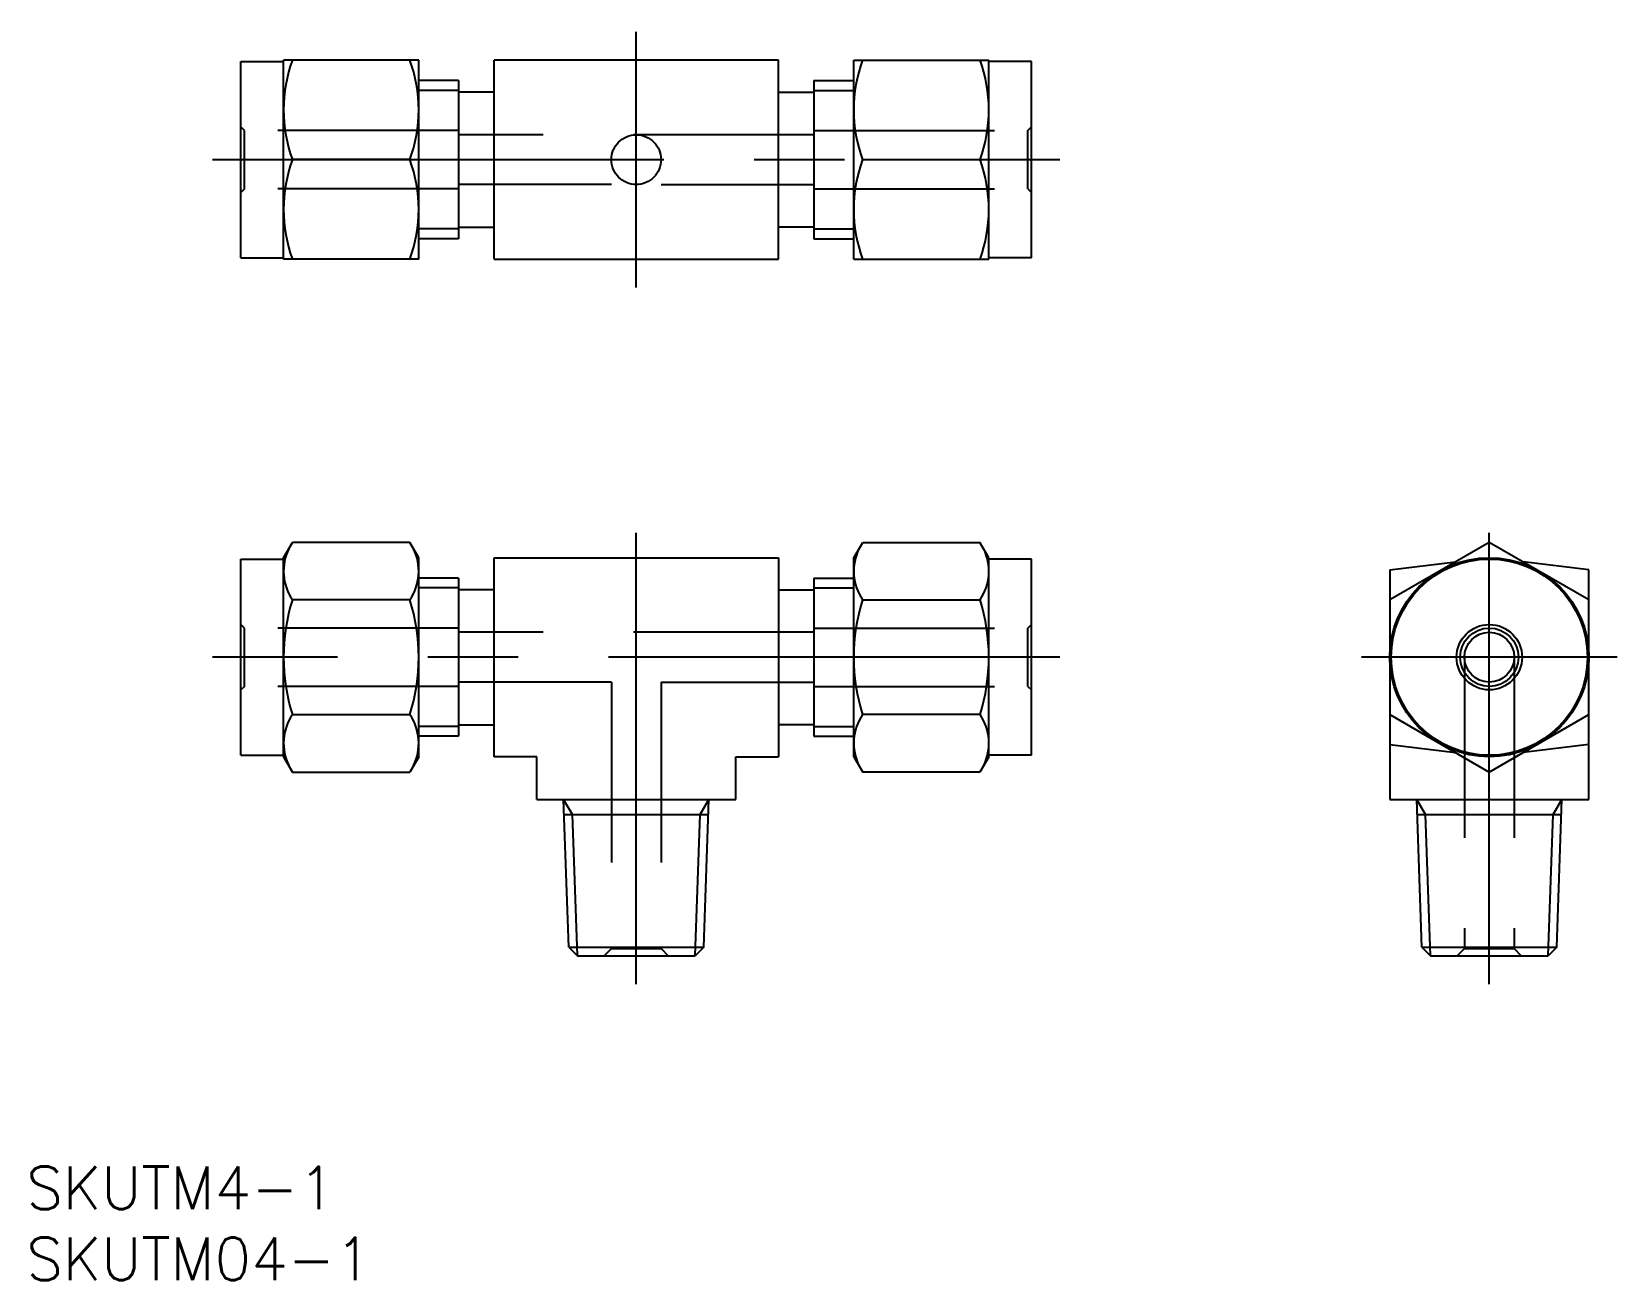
# Model space of a CAD drawing. Extents: x -43 to 69, y -44 to 44.
import ezdxf

# ---------------------------------------------------------------- set-up
doc = ezdxf.new("R2010")
doc.units = 0
doc.linetypes.add('CENTER', pattern=[50.8, 31.75, -6.35, 6.35, -6.35])
doc.linetypes.add('DASHED', pattern=[19.05, 12.7, -6.35])
doc.layers.get('0').update_dxf_attribs({"linetype": 'CONTINUOUS'})
doc.layers.add('CENTER', color=1, linetype='CONTINUOUS')
doc.styles.get("Standard").update_dxf_attribs({"font": 'txt.shx', "height": 3, "bigfont": 'bigfont.shx'})

msp = doc.modelspace()

# ---------------------------------------------------------------- linework, layer by layer
at = {"color": 7, "linetype": 'CONTINUOUS'}
for p, q in [((-27.8, 28.1), (-27.8, 41.9)), ((-27.8, 41.9), (-24.8, 41.9)), ((-24.8, 28), (-24.8, 42)), ((-15.3, 42), (-24.8, 42)), ((-15.3, 28), (-15.3, 42)), ((10, 42), (-10, 42)), ((-10, 28), (-10, 42)), ((10, 28), (10, 42)), ((15.3, 28), (15.3, 42)), ((15.3, 42), (24.8, 42)), ((24.8, 28), (24.8, 42)), ((27.8, 41.9), (24.8, 41.9)), ((27.8, 28.1), (27.8, 41.9)), ((-12.5, 40.56), (-15.3, 40.56)), ((-12.5, 40.56), (-12.5, 29.44)), ((12.5, 40.56), (12.5, 29.44)), ((12.5, 40.56), (15.3, 40.56)), ((-10, 39.75), (-12.5, 39.75)), ((10, 39.75), (12.5, 39.75)), ((-15.92, 35), (-24.18, 35)), ((15.92, 35), (24.18, 35)), ((-12.5, 30.25), (-10, 30.25)), ((12.5, 30.25), (10, 30.25)), ((-12.5, 29.44), (-15.3, 29.44)), ((12.5, 29.44), (15.3, 29.44)), ((-27.8, 28.1), (-24.8, 28.1)), ((-15.3, 28), (-24.8, 28)), ((-10, 28), (10, 28)), ((15.3, 28), (24.8, 28)), ((27.8, 28.1), (24.8, 28.1)), ((-24.8, 7), (-24.17, 8.08)), ((-15.93, 8.08), (-24.17, 8.08)), ((-15.3, 7), (-15.93, 8.08)), ((15.3, 7), (15.93, 8.08)), ((15.93, 8.08), (24.17, 8.08)), ((24.8, 7), (24.17, 8.08)), ((60, 8.08), (53, 4.04)), ((67, 4.04), (60, 8.08)), ((-27.8, -6.9), (-27.8, 6.9)), ((-27.8, 6.9), (-24.8, 6.9)), ((-24.8, -7), (-24.8, 7)), ((-15.3, -7), (-15.3, 7)), ((-10, 7), (10, 7)), ((-10, -7), (-10, 7)), ((10, 7), (10, -7)), ((15.3, -7), (15.3, 7)), ((24.8, -7), (24.8, 7)), ((27.8, 6.9), (24.8, 6.9)), ((27.8, -6.9), (27.8, 6.9)), ((53, 6.14), (57.62, 6.71)), ((67, 6.14), (62.38, 6.71)), ((53, 6.14), (53, -10)), ((67, -10), (67, 6.14)), ((-12.5, 5.56), (-15.3, 5.56)), ((-12.5, 5.56), (-12.5, -5.56)), ((-10, 4.75), (-12.5, 4.75)), ((10, 4.75), (12.5, 4.75)), ((12.5, 5.56), (12.5, -5.56)), ((12.5, 5.56), (15.3, 5.56)), ((-15.92, 4.04), (-24.18, 4.04)), ((15.92, 4.04), (24.18, 4.04)), ((-24.18, -4.04), (-15.92, -4.04)), ((24.18, -4.04), (15.92, -4.04)), ((53, -4.04), (60, -8.08)), ((60, -8.08), (67, -4.04)), ((-12.5, -5.56), (-15.3, -5.56)), ((-12.5, -4.75), (-10, -4.75)), ((12.5, -4.75), (10, -4.75)), ((12.5, -5.56), (15.3, -5.56)), ((53, -6.14), (57.62, -6.71)), ((67, -6.14), (62.38, -6.71)), ((-27.8, -6.9), (-24.8, -6.9)), ((-24.8, -7), (-24.17, -8.08)), ((-15.3, -7), (-15.93, -8.08)), ((-7, -7), (-10, -7)), ((-7, -10), (-7, -7)), ((7, -7), (10, -7)), ((7, -10), (7, -7)), ((15.3, -7), (15.93, -8.08)), ((24.8, -7), (24.17, -8.08)), ((27.8, -6.9), (24.8, -6.9)), ((-24.17, -8.08), (-15.93, -8.08)), ((24.17, -8.08), (15.93, -8.08)), ((-7, -10), (7, -10)), ((-4.75, -20.4), (-5.11, -10)), ((4.75, -20.4), (5.11, -10)), ((53, -10), (67, -10)), ((55.25, -20.4), (54.89, -10)), ((64.75, -20.4), (65.11, -10)), ((-5.07, -11.07), (5.07, -11.07)), ((54.93, -11.07), (65.07, -11.07)), ((-4.75, -20.4), (4.75, -20.4)), ((-4.75, -20.4), (-4.14, -21)), ((-4.14, -21), (4.14, -21)), ((4.75, -20.4), (4.14, -21)), ((55.25, -20.4), (64.75, -20.4)), ((55.25, -20.4), (55.86, -21)), ((55.86, -21), (64.14, -21)), ((64.75, -20.4), (64.14, -21))]:
    msp.add_line(p, q, dxfattribs=at)
at = {"color": 3, "linetype": 'CONTINUOUS'}
for p, q in [((-12.5, 39.87), (-15.3, 39.87)), ((12.5, 39.87), (15.3, 39.87)), ((-12.5, 30.13), (-15.3, 30.13)), ((12.5, 30.13), (15.3, 30.13)), ((-12.5, 4.87), (-15.3, 4.87)), ((12.5, 4.87), (15.3, 4.87)), ((-12.5, -4.87), (-15.3, -4.87)), ((12.5, -4.87), (15.3, -4.87)), ((-4.49, -11.07), (-5.11, -10)), ((4.49, -11.07), (5.11, -10)), ((55.51, -11.07), (54.89, -10)), ((64.49, -11.07), (65.11, -10)), ((-4.14, -21), (-4.49, -11.07)), ((4.14, -21), (4.49, -11.07)), ((55.86, -21), (55.51, -11.07)), ((64.14, -21), (64.49, -11.07))]:
    msp.add_line(p, q, dxfattribs=at)
at = {"color": 3, "linetype": 'DASHED'}
for p, q in [((-27.55, 37.05), (-27.8, 37.3)), ((-12.5, 37.05), (-27.55, 37.05)), ((-27.55, 32.95), (-27.55, 37.05)), ((12.5, 37.05), (27.55, 37.05)), ((27.55, 37.05), (27.8, 37.3)), ((27.55, 32.95), (27.55, 37.05)), ((12.5, 36.75), (-12.5, 36.75)), ((-27.55, 32.95), (-27.8, 32.7)), ((-12.5, 32.95), (-27.55, 32.95)), ((-1.75, 33.25), (-12.5, 33.25)), ((1.75, 33.25), (12.5, 33.25)), ((12.5, 32.95), (27.55, 32.95)), ((27.55, 32.95), (27.8, 32.7)), ((-27.55, 2.05), (-27.8, 2.3)), ((27.55, 2.05), (27.8, 2.3)), ((-12.5, 2.05), (-27.55, 2.05)), ((-27.55, -2.05), (-27.55, 2.05)), ((12.5, 1.75), (-12.5, 1.75)), ((12.5, 2.05), (27.55, 2.05)), ((27.55, -2.05), (27.55, 2.05)), ((58.25, 0), (58.25, -20.5)), ((61.75, 0), (61.75, -20.5)), ((-27.55, -2.05), (-27.8, -2.3)), ((-12.5, -2.05), (-27.55, -2.05)), ((-1.75, -1.75), (-12.5, -1.75)), ((-1.75, -1.75), (-1.75, -20.5)), ((1.75, -1.75), (1.75, -20.5)), ((1.75, -1.75), (12.5, -1.75)), ((12.5, -2.05), (27.55, -2.05)), ((27.55, -2.05), (27.8, -2.3)), ((-1.75, -20.5), (-2.25, -21)), ((-1.75, -20.5), (1.75, -20.5)), ((1.75, -20.5), (2.25, -21)), ((58.25, -20.5), (57.75, -21)), ((58.25, -20.5), (61.75, -20.5)), ((61.75, -20.5), (62.25, -21))]:
    msp.add_line(p, q, dxfattribs=at)
msp.add_circle((0, 35), 1.75, dxfattribs=at)
at = {"color": 7, "linetype": 'CONTINUOUS'}
for radius in [7, 6.9, 2.3, 2.05, 1.75]:
    msp.add_circle((60, 0), radius, dxfattribs=at)
for centre, radius, start, end in [((-14.55, 38.5), 10.25, 160.0296, 199.9704), ((-25.55, 38.5), 10.25, 340.0296, 19.9704), ((25.55, 38.5), 10.25, 160.0296, 199.9704), ((14.55, 38.5), 10.25, 340.0296, 19.9704), ((-14.55, 31.5), 10.25, 160.0296, 199.9704), ((-25.55, 31.5), 10.25, 340.0296, 19.9704), ((25.55, 31.5), 10.25, 160.0296, 199.9704), ((14.55, 31.5), 10.25, 340.0296, 19.9704), ((-21.2, 6.05), 3.6, 154.042, 214.042), ((-18.9, 6.05), 3.6, 325.958, 25.958), ((18.9, 6.05), 3.6, 154.042, 214.042), ((21.2, 6.05), 3.6, 325.958, 25.958), ((-11.24, 0), 13.56, 162.6614, 197.3386), ((-28.86, 0), 13.56, 342.6614, 17.3386), ((28.86, 0), 13.56, 162.6614, 197.3386), ((11.24, 0), 13.56, 342.6614, 17.3386), ((-21.2, -6.05), 3.6, 145.958, 205.958), ((-18.9, -6.05), 3.6, 334.042, 34.042), ((18.9, -6.05), 3.6, 145.958, 205.958), ((21.2, -6.05), 3.6, 334.042, 34.042)]:
    msp.add_arc(centre, radius, start, end, dxfattribs=at)
at = {"layer": 'CENTER', "color": 1, "linetype": 'CENTER'}
for p, q in [((0, 26), (0, 44)), ((-29.8, 35), (29.8, 35)), ((0, -23), (0, 10.08)), ((60, -23), (60, 10.08)), ((29.8, 0), (-29.8, 0)), ((69, 0), (51, 0))]:
    msp.add_line(p, q, dxfattribs=at)

# ---------------------------------------------------------------- texts
at = {"color": 7, "linetype": 'CONTINUOUS'}
for s, p in [('SKUTM4-1', (-42.9, -38.83)), ('SKUTM04-1', (-42.9, -43.83))]:
    msp.add_text(s, height=3, dxfattribs=at).set_placement(p)

doc.saveas('drawing.dxf')
